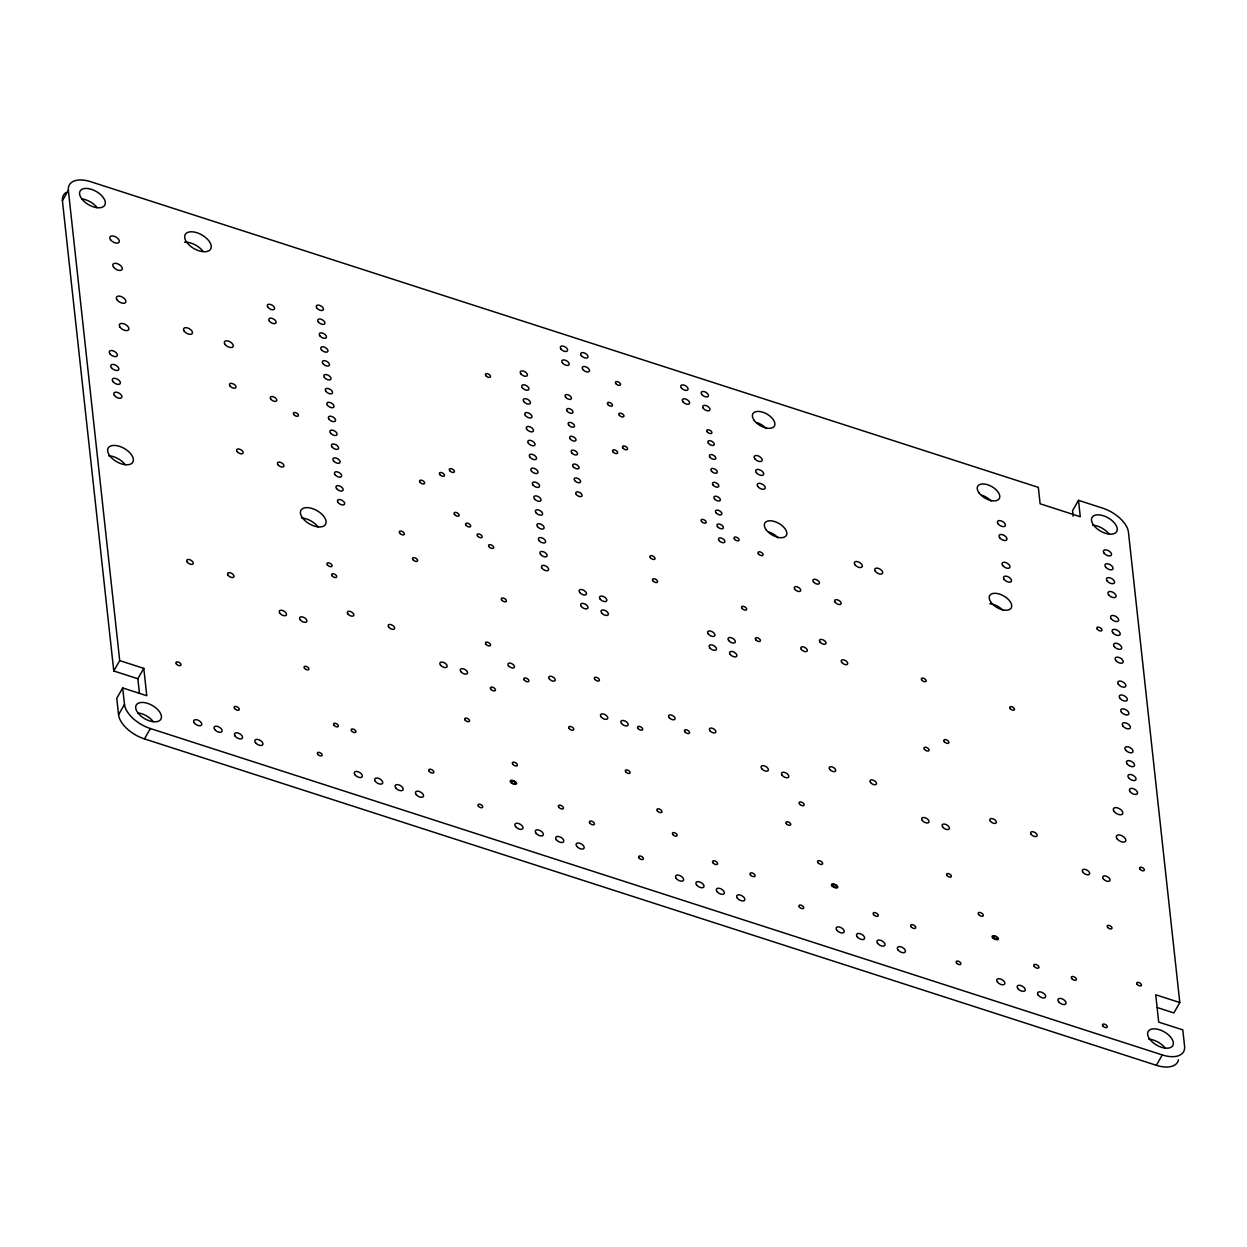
<?xml version="1.0" encoding="UTF-8"?>
<svg xmlns="http://www.w3.org/2000/svg" width="1247" height="1247" viewBox="0 0 1247 1247"><rect width="100%" height="100%" fill="white"/><g stroke="black" fill="none" stroke-linecap="round" stroke-linejoin="round"><path stroke-width="1.5" d="M139.446 693.332L137.856 678.742L113.773 670.98L62.412 200.705L68.351 190.339A26.608 14.341 29.8 0 1 90.657 181.703L1038.33 487.374L1040.123 503.788L1080.276 516.741L1078.484 500.328L1102.566 508.106A26.608 14.341 29.8 0 1 1128.457 532.282L1179.802 1002.541L1173.863 1012.923L1157.185 1007.545M113.773 670.98L119.712 660.598L68.351 190.339M119.712 660.598L143.795 668.376L146.787 695.717L122.689 687.939L116.75 698.32L118.543 714.718A26.608 14.341 29.8 0 0 144.434 738.894L1156.343 1065.297A26.608 14.341 29.8 0 0 1178.524 1059.716M137.856 678.742L143.795 668.376M118.543 714.718L124.482 704.352L122.689 687.939M144.434 738.894L150.373 728.529A26.608 14.341 29.8 0 1 124.482 704.352M1078.484 500.328L1072.545 510.709L1073.137 516.18M1156.343 1065.297L1162.282 1054.931A26.608 14.341 29.8 0 0 1184.588 1046.295L1182.795 1029.882L1158.697 1022.119L1155.72 994.779L1179.802 1002.541M150.373 728.529L1162.282 1054.931M62.412 200.705A26.608 14.341 29.8 0 1 66.309 192.334M82.255 198.959A14.185 7.638 29.8 0 1 97.157 207.688M1092.59 525.205A14.185 7.638 29.8 0 1 1109.082 534.09M1148.721 1039.219A14.185 7.638 29.8 0 1 1165.197 1048.103M138.386 712.972A14.185 7.638 29.8 0 1 153.287 721.701M108.738 455.81A14.185 7.638 29.8 0 1 125.23 464.695M301.493 517.988A14.185 7.638 29.8 0 1 317.969 526.873M184.525 242.167A14.637 7.887 29.8 0 1 202.996 251.317M981.732 495.137A12.408 6.687 29.8 0 1 990.991 501.029M756.867 422.593A12.408 6.687 29.8 0 1 766.126 428.485M768.807 531.97A12.408 6.687 29.8 0 1 778.066 537.862M989.869 603.719A12.408 6.687 29.8 0 1 1002.947 610.391M485.894 644.185A2.821 1.512 29.8 0 0 490.305 645.619A2.821 1.512 29.8 0 0 487.811 642.299A2.821 1.512 29.8 0 0 485.894 644.185M490.804 689.155A2.821 1.512 29.8 0 0 495.23 690.589A2.821 1.512 29.8 0 0 492.721 687.268A2.821 1.512 29.8 0 0 490.804 689.155M184.291 331.281A4.957 2.665 29.8 0 0 192.069 333.791A4.957 2.665 29.8 0 0 187.674 327.961A4.957 2.665 29.8 0 0 184.291 331.281M1125.573 749.993A4.505 2.432 29.8 0 0 1132.65 752.268A4.505 2.432 29.8 0 0 1128.66 746.969A4.505 2.432 29.8 0 0 1125.573 749.993M946.972 875.472A2.665 1.434 29.8 0 0 951.149 876.828A2.665 1.434 29.8 0 0 948.78 873.695A2.665 1.434 29.8 0 0 946.972 875.472M501.73 600.056A2.821 1.512 29.8 0 0 506.157 601.49A2.821 1.512 29.8 0 0 503.663 598.155A2.821 1.512 29.8 0 0 501.73 600.056M327.415 564.938A2.821 1.512 29.8 0 0 331.842 566.356A2.821 1.512 29.8 0 0 329.348 563.036A2.821 1.512 29.8 0 0 327.415 564.938M412.944 559.685A2.821 1.512 29.8 0 0 417.371 561.119A2.821 1.512 29.8 0 0 414.877 557.799A2.821 1.512 29.8 0 0 412.944 559.685M786.343 823.675A2.665 1.434 29.8 0 0 790.52 825.015A2.665 1.434 29.8 0 0 788.166 821.882A2.665 1.434 29.8 0 0 786.343 823.675M581.258 606.369A4.053 2.182 29.8 0 0 587.618 608.411A4.053 2.182 29.8 0 0 584.032 603.642A4.053 2.182 29.8 0 0 581.258 606.369M944.26 741.622A2.821 1.512 29.8 0 0 948.686 743.056A2.821 1.512 29.8 0 0 946.192 739.736A2.821 1.512 29.8 0 0 944.26 741.622M924.432 749.307A2.821 1.512 29.8 0 0 928.859 750.725A2.821 1.512 29.8 0 0 926.365 747.405A2.821 1.512 29.8 0 0 924.432 749.307M1097.298 629.189A2.821 1.512 29.8 0 0 1101.725 630.608A2.821 1.512 29.8 0 0 1099.215 627.288A2.821 1.512 29.8 0 0 1097.298 629.189M742.012 608.38A2.821 1.512 29.8 0 0 746.439 609.814A2.821 1.512 29.8 0 0 743.929 606.478A2.821 1.512 29.8 0 0 742.012 608.38M512.782 764.255A2.821 1.512 29.8 0 0 517.193 765.674A2.821 1.512 29.8 0 0 514.699 762.353A2.821 1.512 29.8 0 0 512.782 764.255M570.175 438.882A3.554 1.917 29.8 0 0 575.74 440.674A3.554 1.917 29.8 0 0 572.607 436.497A3.554 1.917 29.8 0 0 570.175 438.882M571.703 452.77A3.554 1.917 29.8 0 0 577.252 454.563A3.554 1.917 29.8 0 0 574.119 450.385A3.554 1.917 29.8 0 0 571.703 452.77M576.239 494.435A3.554 1.917 29.8 0 0 581.803 496.228A3.554 1.917 29.8 0 0 578.67 492.051A3.554 1.917 29.8 0 0 576.239 494.435M712.972 484.943A3.554 1.917 29.8 0 0 718.537 486.735A3.554 1.917 29.8 0 0 715.388 482.558A3.554 1.917 29.8 0 0 712.972 484.943M714.484 498.831A3.554 1.917 29.8 0 0 720.049 500.624A3.554 1.917 29.8 0 0 716.916 496.446A3.554 1.917 29.8 0 0 714.484 498.831M709.933 457.166A3.554 1.917 29.8 0 0 715.497 458.958A3.554 1.917 29.8 0 0 712.364 454.781A3.554 1.917 29.8 0 0 709.933 457.166M567.151 411.105A3.554 1.917 29.8 0 0 572.716 412.897A3.554 1.917 29.8 0 0 569.567 408.72A3.554 1.917 29.8 0 0 567.151 411.105M565.624 397.216A3.554 1.917 29.8 0 0 571.188 399.009A3.554 1.917 29.8 0 0 568.055 394.831A3.554 1.917 29.8 0 0 565.624 397.216M568.663 424.993A3.554 1.917 29.8 0 0 574.228 426.786A3.554 1.917 29.8 0 0 571.079 422.608A3.554 1.917 29.8 0 0 568.663 424.993M717.524 526.608A3.554 1.917 29.8 0 0 723.089 528.401A3.554 1.917 29.8 0 0 719.94 524.223A3.554 1.917 29.8 0 0 717.524 526.608M711.46 471.054A3.554 1.917 29.8 0 0 717.025 472.847A3.554 1.917 29.8 0 0 713.876 468.669A3.554 1.917 29.8 0 0 711.46 471.054M708.421 443.277A3.554 1.917 29.8 0 0 713.985 445.07A3.554 1.917 29.8 0 0 710.852 440.892A3.554 1.917 29.8 0 0 708.421 443.277M716.012 512.72A3.554 1.917 29.8 0 0 721.561 514.512A3.554 1.917 29.8 0 0 718.428 510.335A3.554 1.917 29.8 0 0 716.012 512.72M573.215 466.659A3.554 1.917 29.8 0 0 578.779 468.451A3.554 1.917 29.8 0 0 575.631 464.274A3.554 1.917 29.8 0 0 573.215 466.659M574.727 480.547A3.554 1.917 29.8 0 0 580.291 482.34A3.554 1.917 29.8 0 0 577.158 478.162A3.554 1.917 29.8 0 0 574.727 480.547M719.036 540.497A3.554 1.917 29.8 0 0 724.601 542.289A3.554 1.917 29.8 0 0 721.467 538.112A3.554 1.917 29.8 0 0 719.036 540.497M709.933 730.711A3.601 1.933 29.8 0 0 715.591 732.535A3.601 1.933 29.8 0 0 712.396 728.295A3.601 1.933 29.8 0 0 709.933 730.711M1017.817 988.559A4.505 2.432 29.8 0 0 1024.878 990.835A4.505 2.432 29.8 0 0 1020.888 985.535A4.505 2.432 29.8 0 0 1017.817 988.559M539.016 540.497A3.99 2.151 29.8 0 0 545.282 542.507A3.99 2.151 29.8 0 0 541.744 537.8A3.99 2.151 29.8 0 0 539.016 540.497M669.14 717.555A3.601 1.933 29.8 0 0 674.783 719.379A3.601 1.933 29.8 0 0 671.603 715.139A3.601 1.933 29.8 0 0 669.14 717.555M997.413 981.981A4.505 2.432 29.8 0 0 1004.49 984.257A4.505 2.432 29.8 0 0 1000.499 978.957A4.505 2.432 29.8 0 0 997.413 981.981M625.729 771.862A2.665 1.434 29.8 0 0 629.906 773.202A2.665 1.434 29.8 0 0 627.537 770.069A2.665 1.434 29.8 0 0 625.729 771.862M600.15 599.059A4.053 2.182 29.8 0 0 606.51 601.101A4.053 2.182 29.8 0 0 602.925 596.331A4.053 2.182 29.8 0 0 600.15 599.059M465.1 720.049A2.665 1.434 29.8 0 0 469.277 721.389A2.665 1.434 29.8 0 0 466.924 718.256A2.665 1.434 29.8 0 0 465.1 720.049M304.486 668.236A2.665 1.434 29.8 0 0 308.664 669.577A2.665 1.434 29.8 0 0 306.294 666.444A2.665 1.434 29.8 0 0 304.486 668.236M1002.666 565.514A4.427 2.385 29.8 0 0 1009.618 567.759A4.427 2.385 29.8 0 0 1005.69 562.537A4.427 2.385 29.8 0 0 1002.666 565.514M333.947 725.224A2.665 1.434 29.8 0 0 338.124 726.565A2.665 1.434 29.8 0 0 335.77 723.431A2.665 1.434 29.8 0 0 333.947 725.224M601.662 612.947A4.053 2.182 29.8 0 0 608.022 614.989A4.053 2.182 29.8 0 0 604.436 610.219A4.053 2.182 29.8 0 0 601.662 612.947M351.545 730.898A2.665 1.434 29.8 0 0 355.707 732.238A2.665 1.434 29.8 0 0 353.353 729.105A2.665 1.434 29.8 0 0 351.545 730.898M510.631 782.212A2.665 1.434 29.8 0 0 514.808 783.552A2.665 1.434 29.8 0 0 512.455 780.419A2.665 1.434 29.8 0 0 510.631 782.212M854.99 564.782A4.427 2.385 29.8 0 0 861.942 567.026A4.427 2.385 29.8 0 0 858.014 561.789A4.427 2.385 29.8 0 0 854.99 564.782M512.158 782.711A2.665 1.434 29.8 0 0 516.336 784.051A2.665 1.434 29.8 0 0 513.982 780.918A2.665 1.434 29.8 0 0 512.158 782.711M579.746 592.481A4.053 2.182 29.8 0 0 586.106 594.523A4.053 2.182 29.8 0 0 582.52 589.753A4.053 2.182 29.8 0 0 579.746 592.481M672.788 834.508A2.665 1.434 29.8 0 0 676.95 835.864A2.665 1.434 29.8 0 0 674.596 832.731A2.665 1.434 29.8 0 0 672.788 834.508M831.874 885.838A2.665 1.434 29.8 0 0 836.051 887.178A2.665 1.434 29.8 0 0 833.697 884.045A2.665 1.434 29.8 0 0 831.874 885.838M833.401 886.321A2.665 1.434 29.8 0 0 837.579 887.677A2.665 1.434 29.8 0 0 835.225 884.544A2.665 1.434 29.8 0 0 833.401 886.321M992.503 937.65A2.665 1.434 29.8 0 0 996.665 938.991A2.665 1.434 29.8 0 0 994.311 935.858A2.665 1.434 29.8 0 0 992.503 937.65M994.03 938.134A2.665 1.434 29.8 0 0 998.192 939.474A2.665 1.434 29.8 0 0 995.839 936.341A2.665 1.434 29.8 0 0 994.03 938.134M1127.101 763.881A4.505 2.432 29.8 0 0 1134.162 766.157A4.505 2.432 29.8 0 0 1130.172 760.857A4.505 2.432 29.8 0 0 1127.101 763.881M1137.061 984.273A2.665 1.434 29.8 0 0 1141.239 985.613A2.665 1.434 29.8 0 0 1138.87 982.48A2.665 1.434 29.8 0 0 1137.061 984.273M277.987 464.772A3.601 1.933 29.8 0 0 283.646 466.596A3.601 1.933 29.8 0 0 280.45 462.356A3.601 1.933 29.8 0 0 277.987 464.772M237.195 451.617A3.601 1.933 29.8 0 0 242.838 453.44A3.601 1.933 29.8 0 0 239.658 449.201A3.601 1.933 29.8 0 0 237.195 451.617M270.833 399.165A3.601 1.933 29.8 0 0 276.475 400.973A3.601 1.933 29.8 0 0 273.28 396.733A3.601 1.933 29.8 0 0 270.833 399.165M540.543 554.385A3.99 2.151 29.8 0 0 546.794 556.396A3.99 2.151 29.8 0 0 543.271 551.704A3.99 2.151 29.8 0 0 540.543 554.385M897.996 949.918A4.505 2.432 29.8 0 0 905.057 952.194A4.505 2.432 29.8 0 0 901.067 946.878A4.505 2.432 29.8 0 0 897.996 949.918M230.025 385.993A3.601 1.933 29.8 0 0 235.683 387.817A3.601 1.933 29.8 0 0 232.488 383.577A3.601 1.933 29.8 0 0 230.025 385.993M1031.175 834.337A3.601 1.933 29.8 0 0 1036.834 836.16A3.601 1.933 29.8 0 0 1033.638 831.92A3.601 1.933 29.8 0 0 1031.175 834.337M990.383 821.181A3.601 1.933 29.8 0 0 996.026 823.004A3.601 1.933 29.8 0 0 992.846 818.765A3.601 1.933 29.8 0 0 990.383 821.181M870.562 782.524A3.601 1.933 29.8 0 0 876.205 784.347A3.601 1.933 29.8 0 0 873.025 780.108A3.601 1.933 29.8 0 0 870.562 782.524M829.754 769.368A3.601 1.933 29.8 0 0 835.412 771.192A3.601 1.933 29.8 0 0 832.217 766.952A3.601 1.933 29.8 0 0 829.754 769.368M1128.613 777.769A4.505 2.432 29.8 0 0 1135.674 780.045A4.505 2.432 29.8 0 0 1131.684 774.746A4.505 2.432 29.8 0 0 1128.613 777.769M754.84 458.771A4.427 2.385 29.8 0 0 761.808 461.016A4.427 2.385 29.8 0 0 757.88 455.794A4.427 2.385 29.8 0 0 754.84 458.771M1130.125 791.658A4.505 2.432 29.8 0 0 1137.186 793.934A4.505 2.432 29.8 0 0 1133.211 788.634A4.505 2.432 29.8 0 0 1130.125 791.658M113.571 267.17A5.3 2.853 29.8 0 0 121.879 269.851A5.3 2.853 29.8 0 0 117.187 263.616A5.3 2.853 29.8 0 0 113.571 267.17M998.114 523.849A4.427 2.385 29.8 0 0 1005.066 526.094A4.427 2.385 29.8 0 0 1001.154 520.872A4.427 2.385 29.8 0 0 998.114 523.849M110.593 239.829A5.3 2.853 29.8 0 0 118.886 242.51A5.3 2.853 29.8 0 0 114.21 236.26A5.3 2.853 29.8 0 0 110.593 239.829M1114.101 811.47A5.3 2.853 29.8 0 0 1122.409 814.151A5.3 2.853 29.8 0 0 1117.717 807.916A5.3 2.853 29.8 0 0 1114.101 811.47M1117.094 838.81A5.3 2.853 29.8 0 0 1125.402 841.491A5.3 2.853 29.8 0 0 1120.71 835.256A5.3 2.853 29.8 0 0 1117.094 838.81M999.642 537.738A4.427 2.385 29.8 0 0 1006.594 539.982A4.427 2.385 29.8 0 0 1002.666 534.76A4.427 2.385 29.8 0 0 999.642 537.738M120.133 327.322A5.3 2.853 29.8 0 0 128.441 329.987A5.3 2.853 29.8 0 0 123.765 323.752A5.3 2.853 29.8 0 0 120.133 327.322M117.156 299.981A5.3 2.853 29.8 0 0 125.464 302.647A5.3 2.853 29.8 0 0 120.772 296.412A5.3 2.853 29.8 0 0 117.156 299.981M1118.419 684.369A4.505 2.432 29.8 0 0 1125.48 686.661A4.505 2.432 29.8 0 0 1121.489 681.345A4.505 2.432 29.8 0 0 1118.419 684.369M1119.931 698.258A4.505 2.432 29.8 0 0 1126.992 700.549A4.505 2.432 29.8 0 0 1123.001 695.234A4.505 2.432 29.8 0 0 1119.931 698.258M1004.178 579.403A4.427 2.385 29.8 0 0 1011.146 581.648A4.427 2.385 29.8 0 0 1007.217 576.426A4.427 2.385 29.8 0 0 1004.178 579.403M1121.443 712.162A4.505 2.432 29.8 0 0 1128.504 714.437A4.505 2.432 29.8 0 0 1124.529 709.122A4.505 2.432 29.8 0 0 1121.443 712.162M1122.955 726.05A4.505 2.432 29.8 0 0 1130.031 728.326A4.505 2.432 29.8 0 0 1126.041 723.011A4.505 2.432 29.8 0 0 1122.955 726.05M1111.248 618.761A4.505 2.432 29.8 0 0 1118.31 621.037A4.505 2.432 29.8 0 0 1114.319 615.737A4.505 2.432 29.8 0 0 1111.248 618.761M318.344 321.913A3.99 2.151 29.8 0 0 324.61 323.924A3.99 2.151 29.8 0 0 321.071 319.232A3.99 2.151 29.8 0 0 318.344 321.913M1112.76 632.65A4.505 2.432 29.8 0 0 1119.837 634.926A4.505 2.432 29.8 0 0 1115.847 629.626A4.505 2.432 29.8 0 0 1112.76 632.65M1114.272 646.538A4.505 2.432 29.8 0 0 1121.349 648.814A4.505 2.432 29.8 0 0 1117.359 643.514A4.505 2.432 29.8 0 0 1114.272 646.538M333.51 460.798A3.99 2.151 29.8 0 0 339.776 462.824A3.99 2.151 29.8 0 0 336.238 458.117A3.99 2.151 29.8 0 0 333.51 460.798M1115.8 660.427A4.505 2.432 29.8 0 0 1122.861 662.703A4.505 2.432 29.8 0 0 1118.871 657.403A4.505 2.432 29.8 0 0 1115.8 660.427M324.407 377.467A3.99 2.151 29.8 0 0 330.673 379.478A3.99 2.151 29.8 0 0 327.135 374.786A3.99 2.151 29.8 0 0 324.407 377.467M1104.078 553.138A4.505 2.432 29.8 0 0 1111.155 555.414A4.505 2.432 29.8 0 0 1107.165 550.114A4.505 2.432 29.8 0 0 1104.078 553.138M1105.606 567.026A4.505 2.432 29.8 0 0 1112.667 569.302A4.505 2.432 29.8 0 0 1108.677 564.003A4.505 2.432 29.8 0 0 1105.606 567.026M1107.118 580.915A4.505 2.432 29.8 0 0 1114.179 583.191A4.505 2.432 29.8 0 0 1110.189 577.891A4.505 2.432 29.8 0 0 1107.118 580.915M1108.63 594.803A4.505 2.432 29.8 0 0 1115.691 597.079A4.505 2.432 29.8 0 0 1111.716 591.779A4.505 2.432 29.8 0 0 1108.63 594.803M1058.609 1001.715A4.505 2.432 29.8 0 0 1065.686 1004.006A4.505 2.432 29.8 0 0 1061.696 998.691A4.505 2.432 29.8 0 0 1058.609 1001.715M1038.221 995.137A4.505 2.432 29.8 0 0 1045.282 997.429A4.505 2.432 29.8 0 0 1041.292 992.113A4.505 2.432 29.8 0 0 1038.221 995.137M676.17 878.356A4.505 2.432 29.8 0 0 683.247 880.647A4.505 2.432 29.8 0 0 679.256 875.332A4.505 2.432 29.8 0 0 676.17 878.356M335.038 474.686A3.99 2.151 29.8 0 0 341.288 476.713A3.99 2.151 29.8 0 0 337.766 472.005A3.99 2.151 29.8 0 0 335.038 474.686M576.753 846.292A4.505 2.432 29.8 0 0 583.814 848.568A4.505 2.432 29.8 0 0 579.824 843.268A4.505 2.432 29.8 0 0 576.753 846.292M556.349 839.714A4.505 2.432 29.8 0 0 563.41 841.99A4.505 2.432 29.8 0 0 559.435 836.69A4.505 2.432 29.8 0 0 556.349 839.714M535.945 833.136A4.505 2.432 29.8 0 0 543.022 835.412A4.505 2.432 29.8 0 0 539.031 830.112A4.505 2.432 29.8 0 0 535.945 833.136M325.935 391.355A3.99 2.151 29.8 0 0 332.185 393.382A3.99 2.151 29.8 0 0 328.662 388.674A3.99 2.151 29.8 0 0 325.935 391.355M515.557 826.558A4.505 2.432 29.8 0 0 522.618 828.834A4.505 2.432 29.8 0 0 518.627 823.519A4.505 2.432 29.8 0 0 515.557 826.558M416.124 794.479A4.505 2.432 29.8 0 0 423.201 796.755A4.505 2.432 29.8 0 0 419.21 791.455A4.505 2.432 29.8 0 0 416.124 794.479M395.735 787.901A4.505 2.432 29.8 0 0 402.797 790.177A4.505 2.432 29.8 0 0 398.806 784.877A4.505 2.432 29.8 0 0 395.735 787.901M520.825 373.819A3.99 2.151 29.8 0 0 527.076 375.83A3.99 2.151 29.8 0 0 523.553 371.138A3.99 2.151 29.8 0 0 520.825 373.819M375.331 781.323A4.505 2.432 29.8 0 0 382.393 783.599A4.505 2.432 29.8 0 0 378.402 778.299A4.505 2.432 29.8 0 0 375.331 781.323M354.927 774.746A4.505 2.432 29.8 0 0 362.004 777.021A4.505 2.432 29.8 0 0 358.014 771.722A4.505 2.432 29.8 0 0 354.927 774.746M255.51 742.666A4.505 2.432 29.8 0 0 262.571 744.958A4.505 2.432 29.8 0 0 258.581 739.642A4.505 2.432 29.8 0 0 255.51 742.666M235.106 736.089A4.505 2.432 29.8 0 0 242.167 738.38A4.505 2.432 29.8 0 0 238.193 733.065A4.505 2.432 29.8 0 0 235.106 736.089M214.702 729.511A4.505 2.432 29.8 0 0 221.779 731.786A4.505 2.432 29.8 0 0 217.789 726.487A4.505 2.432 29.8 0 0 214.702 729.511M194.314 722.933A4.505 2.432 29.8 0 0 201.375 725.208A4.505 2.432 29.8 0 0 197.385 719.909A4.505 2.432 29.8 0 0 194.314 722.933M114.459 395.47A4.505 2.432 29.8 0 0 121.536 397.746A4.505 2.432 29.8 0 0 117.545 392.446A4.505 2.432 29.8 0 0 114.459 395.47M112.947 381.582A4.505 2.432 29.8 0 0 120.008 383.858A4.505 2.432 29.8 0 0 116.033 378.558A4.505 2.432 29.8 0 0 112.947 381.582M111.435 367.694A4.505 2.432 29.8 0 0 118.496 369.969A4.505 2.432 29.8 0 0 114.506 364.67A4.505 2.432 29.8 0 0 111.435 367.694M109.923 353.805A4.505 2.432 29.8 0 0 116.984 356.081A4.505 2.432 29.8 0 0 112.994 350.781A4.505 2.432 29.8 0 0 109.923 353.805M794.791 589.27A3.601 1.933 29.8 0 0 800.434 591.094A3.601 1.933 29.8 0 0 797.254 586.854A3.601 1.933 29.8 0 0 794.791 589.27M835.194 602.301A3.601 1.933 29.8 0 0 840.837 604.125A3.601 1.933 29.8 0 0 837.657 599.885A3.601 1.933 29.8 0 0 835.194 602.301M813.48 581.897A3.601 1.933 29.8 0 0 819.123 583.721A3.601 1.933 29.8 0 0 815.928 579.481A3.601 1.933 29.8 0 0 813.48 581.897M801.353 649.422A3.601 1.933 29.8 0 0 807.012 651.246A3.601 1.933 29.8 0 0 803.816 647.006A3.601 1.933 29.8 0 0 801.353 649.422M841.756 662.453A3.601 1.933 29.8 0 0 847.399 664.277A3.601 1.933 29.8 0 0 844.219 660.037A3.601 1.933 29.8 0 0 841.756 662.453M820.043 642.049A3.601 1.933 29.8 0 0 825.685 643.873A3.601 1.933 29.8 0 0 822.506 639.633A3.601 1.933 29.8 0 0 820.043 642.049M622.892 448.016A2.821 1.512 29.8 0 0 627.319 449.45A2.821 1.512 29.8 0 0 624.825 446.13A2.821 1.512 29.8 0 0 622.892 448.016M728.638 640.506A4.053 2.182 29.8 0 0 734.997 642.548A4.053 2.182 29.8 0 0 731.412 637.778A4.053 2.182 29.8 0 0 728.638 640.506M757.88 486.548A4.427 2.385 29.8 0 0 764.832 488.793A4.427 2.385 29.8 0 0 760.904 483.571A4.427 2.385 29.8 0 0 757.88 486.548M730.165 654.394A4.053 2.182 29.8 0 0 736.525 656.436A4.053 2.182 29.8 0 0 732.924 651.667A4.053 2.182 29.8 0 0 730.165 654.394M228.076 575.288A3.601 1.933 29.8 0 0 233.719 577.112A3.601 1.933 29.8 0 0 230.539 572.872A3.601 1.933 29.8 0 0 228.076 575.288M466.004 525.221A2.821 1.512 29.8 0 0 470.431 526.639A2.821 1.512 29.8 0 0 467.937 523.319A2.821 1.512 29.8 0 0 466.004 525.221M429.171 771.285A2.821 1.512 29.8 0 0 433.582 772.704A2.821 1.512 29.8 0 0 431.088 769.383A2.821 1.512 29.8 0 0 429.171 771.285M716.978 891.527A4.505 2.432 29.8 0 0 724.039 893.803A4.505 2.432 29.8 0 0 720.049 888.503A4.505 2.432 29.8 0 0 716.978 891.527M234.607 708.53A2.821 1.512 29.8 0 0 239.034 709.948A2.821 1.512 29.8 0 0 236.54 706.628A2.821 1.512 29.8 0 0 234.607 708.53M187.268 562.132A3.601 1.933 29.8 0 0 192.926 563.956A3.601 1.933 29.8 0 0 189.731 559.716A3.601 1.933 29.8 0 0 187.268 562.132M332.045 575.802A2.821 1.512 29.8 0 0 336.472 577.236A2.821 1.512 29.8 0 0 333.978 573.916A2.821 1.512 29.8 0 0 332.045 575.802M419.99 482.23A2.821 1.512 29.8 0 0 424.416 483.665A2.821 1.512 29.8 0 0 421.907 480.329A2.821 1.512 29.8 0 0 419.99 482.23M439.817 474.561A2.821 1.512 29.8 0 0 444.244 475.98A2.821 1.512 29.8 0 0 441.734 472.66A2.821 1.512 29.8 0 0 439.817 474.561M176.357 663.95A2.821 1.512 29.8 0 0 180.784 665.368A2.821 1.512 29.8 0 0 178.29 662.048A2.821 1.512 29.8 0 0 176.357 663.95M225.084 344.453A4.957 2.665 29.8 0 0 232.862 346.962A4.957 2.665 29.8 0 0 228.466 341.117A4.957 2.665 29.8 0 0 225.084 344.453M293.778 414.55A2.821 1.512 29.8 0 0 298.204 415.984A2.821 1.512 29.8 0 0 295.71 412.663A2.821 1.512 29.8 0 0 293.778 414.55M1102.878 1026A2.665 1.434 29.8 0 0 1107.04 1027.341A2.665 1.434 29.8 0 0 1104.686 1024.208A2.665 1.434 29.8 0 0 1102.878 1026M956.527 962.965A2.665 1.434 29.8 0 0 960.689 964.321A2.665 1.434 29.8 0 0 958.335 961.188A2.665 1.434 29.8 0 0 956.527 962.965M799.327 906.99A2.665 1.434 29.8 0 0 803.489 908.33A2.665 1.434 29.8 0 0 801.135 905.197A2.665 1.434 29.8 0 0 799.327 906.99M638.994 857.905A2.665 1.434 29.8 0 0 643.171 859.261A2.665 1.434 29.8 0 0 640.818 856.128A2.665 1.434 29.8 0 0 638.994 857.905M708.249 633.928A4.053 2.182 29.8 0 0 714.609 635.97A4.053 2.182 29.8 0 0 711.008 631.2A4.053 2.182 29.8 0 0 708.249 633.928M478.38 806.092A2.665 1.434 29.8 0 0 482.542 807.448A2.665 1.434 29.8 0 0 480.189 804.315A2.665 1.434 29.8 0 0 478.38 806.092M317.751 754.295A2.665 1.434 29.8 0 0 321.929 755.635A2.665 1.434 29.8 0 0 319.575 752.502A2.665 1.434 29.8 0 0 317.751 754.295M755.76 639.789A2.821 1.512 29.8 0 0 760.187 641.207A2.821 1.512 29.8 0 0 757.693 637.887A2.821 1.512 29.8 0 0 755.76 639.789M709.761 647.817A4.053 2.182 29.8 0 0 716.121 649.858A4.053 2.182 29.8 0 0 712.536 645.089A4.053 2.182 29.8 0 0 709.761 647.817M707.236 431.836A2.821 1.512 29.8 0 0 711.663 433.27A2.821 1.512 29.8 0 0 709.169 429.95A2.821 1.512 29.8 0 0 707.236 431.836M607.819 404.464A2.821 1.512 29.8 0 0 612.23 405.883A2.821 1.512 29.8 0 0 609.736 402.563A2.821 1.512 29.8 0 0 607.819 404.464M612.994 451.866A2.821 1.512 29.8 0 0 617.405 453.285A2.821 1.512 29.8 0 0 614.911 449.964A2.821 1.512 29.8 0 0 612.994 451.866M734.452 539.109A2.821 1.512 29.8 0 0 738.863 540.543A2.821 1.512 29.8 0 0 736.369 537.208A2.821 1.512 29.8 0 0 734.452 539.109M615.862 383.608A2.821 1.512 29.8 0 0 620.289 385.042A2.821 1.512 29.8 0 0 617.795 381.722A2.821 1.512 29.8 0 0 615.862 383.608M619.307 415.204A2.821 1.512 29.8 0 0 623.734 416.638A2.821 1.512 29.8 0 0 621.24 413.318A2.821 1.512 29.8 0 0 619.307 415.204M300.231 619.806A4.053 2.182 29.8 0 0 306.591 621.848A4.053 2.182 29.8 0 0 303.005 617.078A4.053 2.182 29.8 0 0 300.231 619.806M269.399 321.118A4.053 2.182 29.8 0 0 275.758 323.176A4.053 2.182 29.8 0 0 272.173 318.406A4.053 2.182 29.8 0 0 269.399 321.118M877.592 943.34A4.505 2.432 29.8 0 0 884.653 945.616A4.505 2.432 29.8 0 0 880.678 940.3A4.505 2.432 29.8 0 0 877.592 943.34M267.887 307.23A4.053 2.182 29.8 0 0 274.246 309.287A4.053 2.182 29.8 0 0 270.661 304.517A4.053 2.182 29.8 0 0 267.887 307.23M701.78 394.426A4.053 2.182 29.8 0 0 708.14 396.484A4.053 2.182 29.8 0 0 704.539 391.714A4.053 2.182 29.8 0 0 701.78 394.426M857.188 936.746A4.505 2.432 29.8 0 0 864.265 939.038A4.505 2.432 29.8 0 0 860.274 933.722A4.505 2.432 29.8 0 0 857.188 936.746M703.292 408.315A4.053 2.182 29.8 0 0 709.652 410.372A4.053 2.182 29.8 0 0 706.067 405.602A4.053 2.182 29.8 0 0 703.292 408.315M681.376 387.848A4.053 2.182 29.8 0 0 687.736 389.906A4.053 2.182 29.8 0 0 684.151 385.136A4.053 2.182 29.8 0 0 681.376 387.848M836.799 930.168A4.505 2.432 29.8 0 0 843.86 932.46A4.505 2.432 29.8 0 0 839.87 927.144A4.505 2.432 29.8 0 0 836.799 930.168M682.888 401.737A4.053 2.182 29.8 0 0 689.248 403.794A4.053 2.182 29.8 0 0 685.663 399.024A4.053 2.182 29.8 0 0 682.888 401.737M581.305 355.582A4.053 2.182 29.8 0 0 587.664 357.624A4.053 2.182 29.8 0 0 584.079 352.854A4.053 2.182 29.8 0 0 581.305 355.582M582.832 369.471A4.053 2.182 29.8 0 0 589.176 371.512A4.053 2.182 29.8 0 0 585.591 366.743A4.053 2.182 29.8 0 0 582.832 369.471M560.916 348.989A4.053 2.182 29.8 0 0 567.26 351.046A4.053 2.182 29.8 0 0 563.675 346.276A4.053 2.182 29.8 0 0 560.916 348.989M562.428 362.877A4.053 2.182 29.8 0 0 568.788 364.935A4.053 2.182 29.8 0 0 565.203 360.165A4.053 2.182 29.8 0 0 562.428 362.877M1082.942 872.277A4.053 2.182 29.8 0 0 1089.301 874.318A4.053 2.182 29.8 0 0 1085.716 869.549A4.053 2.182 29.8 0 0 1082.942 872.277M696.574 884.949A4.505 2.432 29.8 0 0 703.635 887.225A4.505 2.432 29.8 0 0 699.645 881.91A4.505 2.432 29.8 0 0 696.574 884.949M1103.346 878.854A4.053 2.182 29.8 0 0 1109.705 880.896A4.053 2.182 29.8 0 0 1106.105 876.127A4.053 2.182 29.8 0 0 1103.346 878.854M922.328 820.464A4.053 2.182 29.8 0 0 928.672 822.506A4.053 2.182 29.8 0 0 925.087 817.736A4.053 2.182 29.8 0 0 922.328 820.464M942.716 827.042A4.053 2.182 29.8 0 0 949.076 829.084A4.053 2.182 29.8 0 0 945.491 824.314A4.053 2.182 29.8 0 0 942.716 827.042M875.378 571.36A4.427 2.385 29.8 0 0 882.33 573.604A4.427 2.385 29.8 0 0 878.418 568.383A4.427 2.385 29.8 0 0 875.378 571.36M761.699 768.651A4.053 2.182 29.8 0 0 768.058 770.693A4.053 2.182 29.8 0 0 764.473 765.923A4.053 2.182 29.8 0 0 761.699 768.651M756.368 472.66A4.427 2.385 29.8 0 0 763.32 474.904A4.427 2.385 29.8 0 0 759.392 469.683A4.427 2.385 29.8 0 0 756.368 472.66M782.103 775.229A4.053 2.182 29.8 0 0 788.463 777.286A4.053 2.182 29.8 0 0 784.862 772.501A4.053 2.182 29.8 0 0 782.103 775.229M601.085 716.838A4.053 2.182 29.8 0 0 607.429 718.895A4.053 2.182 29.8 0 0 603.844 714.11A4.053 2.182 29.8 0 0 601.085 716.838M621.474 723.416A4.053 2.182 29.8 0 0 627.833 725.473A4.053 2.182 29.8 0 0 624.248 720.704A4.053 2.182 29.8 0 0 621.474 723.416M440.456 665.025A4.053 2.182 29.8 0 0 446.816 667.083A4.053 2.182 29.8 0 0 443.231 662.313A4.053 2.182 29.8 0 0 440.456 665.025M460.86 671.603A4.053 2.182 29.8 0 0 467.22 673.661A4.053 2.182 29.8 0 0 463.619 668.891A4.053 2.182 29.8 0 0 460.86 671.603M279.842 613.228A4.053 2.182 29.8 0 0 286.187 615.27A4.053 2.182 29.8 0 0 282.601 610.5A4.053 2.182 29.8 0 0 279.842 613.228M454.516 514.481A2.821 1.512 29.8 0 0 458.927 515.899A2.821 1.512 29.8 0 0 456.433 512.579A2.821 1.512 29.8 0 0 454.516 514.481M449.731 470.727A2.821 1.512 29.8 0 0 454.157 472.145A2.821 1.512 29.8 0 0 451.663 468.825A2.821 1.512 29.8 0 0 449.731 470.727M399.71 533.155A2.821 1.512 29.8 0 0 404.137 534.573A2.821 1.512 29.8 0 0 401.643 531.253A2.821 1.512 29.8 0 0 399.71 533.155M1071.734 978.552A2.821 1.512 29.8 0 0 1076.161 979.971A2.821 1.512 29.8 0 0 1073.651 976.65A2.821 1.512 29.8 0 0 1071.734 978.552M1034.246 966.456A2.821 1.512 29.8 0 0 1038.673 967.89A2.821 1.512 29.8 0 0 1036.179 964.554A2.821 1.512 29.8 0 0 1034.246 966.456M978.63 914.519A2.821 1.512 29.8 0 0 983.057 915.937A2.821 1.512 29.8 0 0 980.563 912.617A2.821 1.512 29.8 0 0 978.63 914.519M799.53 803.988A2.821 1.512 29.8 0 0 803.956 805.406A2.821 1.512 29.8 0 0 801.462 802.086A2.821 1.512 29.8 0 0 799.53 803.988M737.367 898.105A4.505 2.432 29.8 0 0 744.443 900.381A4.505 2.432 29.8 0 0 740.453 895.081A4.505 2.432 29.8 0 0 737.367 898.105M684.884 731.833A2.821 1.512 29.8 0 0 689.31 733.252A2.821 1.512 29.8 0 0 686.816 729.931A2.821 1.512 29.8 0 0 684.884 731.833M549.319 678.914A3.601 1.933 29.8 0 0 554.962 680.722A3.601 1.933 29.8 0 0 551.782 676.482A3.601 1.933 29.8 0 0 549.319 678.914M508.511 665.742A3.601 1.933 29.8 0 0 514.169 667.566A3.601 1.933 29.8 0 0 510.974 663.326A3.601 1.933 29.8 0 0 508.511 665.742M489.027 546.716A2.821 1.512 29.8 0 0 493.438 548.134A2.821 1.512 29.8 0 0 490.944 544.814A2.821 1.512 29.8 0 0 489.027 546.716M911.089 926.739A2.821 1.512 29.8 0 0 915.516 928.158A2.821 1.512 29.8 0 0 913.022 924.838A2.821 1.512 29.8 0 0 911.089 926.739M873.601 914.643A2.821 1.512 29.8 0 0 878.028 916.062A2.821 1.512 29.8 0 0 875.534 912.742A2.821 1.512 29.8 0 0 873.601 914.643M818.001 862.706A2.821 1.512 29.8 0 0 822.412 864.124A2.821 1.512 29.8 0 0 819.918 860.804A2.821 1.512 29.8 0 0 818.001 862.706M638.012 728.435A2.821 1.512 29.8 0 0 642.439 729.869A2.821 1.512 29.8 0 0 639.945 726.549A2.821 1.512 29.8 0 0 638.012 728.435M388.69 627.101A3.601 1.933 29.8 0 0 394.348 628.924A3.601 1.933 29.8 0 0 391.153 624.685A3.601 1.933 29.8 0 0 388.69 627.101M594.772 679.303A2.821 1.512 29.8 0 0 599.199 680.737A2.821 1.512 29.8 0 0 596.705 677.417A2.821 1.512 29.8 0 0 594.772 679.303M477.523 535.961A2.821 1.512 29.8 0 0 481.95 537.395A2.821 1.512 29.8 0 0 479.44 534.075A2.821 1.512 29.8 0 0 477.523 535.961M750.445 874.911A2.821 1.512 29.8 0 0 754.871 876.345A2.821 1.512 29.8 0 0 752.377 873.025A2.821 1.512 29.8 0 0 750.445 874.911M347.897 613.945A3.601 1.933 29.8 0 0 353.54 615.753A3.601 1.933 29.8 0 0 350.36 611.513A3.601 1.933 29.8 0 0 347.897 613.945M712.972 862.83A2.821 1.512 29.8 0 0 717.384 864.249A2.821 1.512 29.8 0 0 714.89 860.929A2.821 1.512 29.8 0 0 712.972 862.83M657.356 810.877A2.821 1.512 29.8 0 0 661.767 812.311A2.821 1.512 29.8 0 0 659.273 808.991A2.821 1.512 29.8 0 0 657.356 810.877M569.146 728.497A2.821 1.512 29.8 0 0 573.573 729.916A2.821 1.512 29.8 0 0 571.064 726.596A2.821 1.512 29.8 0 0 569.146 728.497M524.239 680.005A2.821 1.512 29.8 0 0 528.666 681.439A2.821 1.512 29.8 0 0 526.172 678.119A2.821 1.512 29.8 0 0 524.239 680.005M522.337 387.708A3.99 2.151 29.8 0 0 528.603 389.734A3.99 2.151 29.8 0 0 525.065 385.027A3.99 2.151 29.8 0 0 522.337 387.708M316.832 308.025A3.99 2.151 29.8 0 0 323.098 310.035A3.99 2.151 29.8 0 0 319.559 305.344A3.99 2.151 29.8 0 0 316.832 308.025M321.383 349.69A3.99 2.151 29.8 0 0 327.634 351.701A3.99 2.151 29.8 0 0 324.111 347.009A3.99 2.151 29.8 0 0 321.383 349.69M322.895 363.578A3.99 2.151 29.8 0 0 329.161 365.589A3.99 2.151 29.8 0 0 325.623 360.897A3.99 2.151 29.8 0 0 322.895 363.578M327.447 405.244A3.99 2.151 29.8 0 0 333.713 407.27A3.99 2.151 29.8 0 0 330.174 402.563A3.99 2.151 29.8 0 0 327.447 405.244M525.377 415.485A3.99 2.151 29.8 0 0 531.627 417.511A3.99 2.151 29.8 0 0 528.105 412.804A3.99 2.151 29.8 0 0 525.377 415.485M523.849 401.596A3.99 2.151 29.8 0 0 530.115 403.623A3.99 2.151 29.8 0 0 526.577 398.915A3.99 2.151 29.8 0 0 523.849 401.596M526.889 429.373A3.99 2.151 29.8 0 0 533.139 431.4A3.99 2.151 29.8 0 0 529.616 426.692A3.99 2.151 29.8 0 0 526.889 429.373M319.871 335.802A3.99 2.151 29.8 0 0 326.122 337.812A3.99 2.151 29.8 0 0 322.599 333.12A3.99 2.151 29.8 0 0 319.871 335.802M328.959 419.132A3.99 2.151 29.8 0 0 335.225 421.159A3.99 2.151 29.8 0 0 331.686 416.451A3.99 2.151 29.8 0 0 328.959 419.132M330.486 433.021A3.99 2.151 29.8 0 0 336.737 435.047A3.99 2.151 29.8 0 0 333.214 430.34A3.99 2.151 29.8 0 0 330.486 433.021M331.998 446.909A3.99 2.151 29.8 0 0 338.264 448.936A3.99 2.151 29.8 0 0 334.726 444.228A3.99 2.151 29.8 0 0 331.998 446.909M336.55 488.575A3.99 2.151 29.8 0 0 342.8 490.601A3.99 2.151 29.8 0 0 339.278 485.894A3.99 2.151 29.8 0 0 336.55 488.575M338.062 502.463A3.99 2.151 29.8 0 0 344.328 504.489A3.99 2.151 29.8 0 0 340.79 499.782A3.99 2.151 29.8 0 0 338.062 502.463M531.44 471.039A3.99 2.151 29.8 0 0 537.691 473.065A3.99 2.151 29.8 0 0 534.168 468.358A3.99 2.151 29.8 0 0 531.44 471.039M529.928 457.15A3.99 2.151 29.8 0 0 536.179 459.177A3.99 2.151 29.8 0 0 532.64 454.469A3.99 2.151 29.8 0 0 529.928 457.15M528.401 443.262A3.99 2.151 29.8 0 0 534.667 445.288A3.99 2.151 29.8 0 0 531.128 440.581A3.99 2.151 29.8 0 0 528.401 443.262M534.464 498.816A3.99 2.151 29.8 0 0 540.73 500.842A3.99 2.151 29.8 0 0 537.192 496.135A3.99 2.151 29.8 0 0 534.464 498.816M532.952 484.927A3.99 2.151 29.8 0 0 539.218 486.953A3.99 2.151 29.8 0 0 535.68 482.246A3.99 2.151 29.8 0 0 532.952 484.927M537.504 526.593A3.99 2.151 29.8 0 0 543.77 528.619A3.99 2.151 29.8 0 0 540.232 523.911A3.99 2.151 29.8 0 0 537.504 526.593M535.992 512.704A3.99 2.151 29.8 0 0 542.242 514.73A3.99 2.151 29.8 0 0 538.72 510.023A3.99 2.151 29.8 0 0 535.992 512.704M542.055 568.273A3.99 2.151 29.8 0 0 548.306 570.284A3.99 2.151 29.8 0 0 544.783 565.592A3.99 2.151 29.8 0 0 542.055 568.273M1139.992 869.159A2.665 1.434 29.8 0 0 1144.154 870.5A2.665 1.434 29.8 0 0 1141.8 867.366A2.665 1.434 29.8 0 0 1139.992 869.159M921.751 680.067A2.665 1.434 29.8 0 0 925.929 681.408A2.665 1.434 29.8 0 0 923.575 678.274A2.665 1.434 29.8 0 0 921.751 680.067M558.796 807.23A2.821 1.512 29.8 0 0 563.223 808.664A2.821 1.512 29.8 0 0 560.729 805.344A2.821 1.512 29.8 0 0 558.796 807.23M1010.101 708.561A2.665 1.434 29.8 0 0 1014.279 709.902A2.665 1.434 29.8 0 0 1011.909 706.768A2.665 1.434 29.8 0 0 1010.101 708.561M650.373 557.721A2.821 1.512 29.8 0 0 654.8 559.139A2.821 1.512 29.8 0 0 652.29 555.819A2.821 1.512 29.8 0 0 650.373 557.721M485.847 375.674A2.821 1.512 29.8 0 0 490.258 377.093A2.821 1.512 29.8 0 0 487.764 373.773A2.821 1.512 29.8 0 0 485.847 375.674M758.441 553.886A2.821 1.512 29.8 0 0 762.868 555.305A2.821 1.512 29.8 0 0 760.374 551.985A2.821 1.512 29.8 0 0 758.441 553.886M81.803 198.897A14.185 7.638 29.8 0 0 104.062 206.067A14.185 7.638 29.8 0 0 91.499 189.357A14.185 7.638 29.8 0 0 81.803 198.897M652.898 580.806A2.821 1.512 29.8 0 0 657.309 582.24A2.821 1.512 29.8 0 0 654.815 578.904A2.821 1.512 29.8 0 0 652.898 580.806M1093.713 525.299A14.185 7.638 29.8 0 0 1115.971 532.469A14.185 7.638 29.8 0 0 1103.408 515.759A14.185 7.638 29.8 0 0 1093.713 525.299M1149.843 1039.312A14.185 7.638 29.8 0 0 1172.102 1046.482A14.185 7.638 29.8 0 0 1159.539 1029.773A14.185 7.638 29.8 0 0 1149.843 1039.312M137.918 712.91A14.185 7.638 29.8 0 0 160.177 720.08A14.185 7.638 29.8 0 0 147.614 703.37A14.185 7.638 29.8 0 0 137.918 712.91M109.861 455.903A14.185 7.638 29.8 0 0 132.12 463.073A14.185 7.638 29.8 0 0 119.556 446.364A14.185 7.638 29.8 0 0 109.861 455.903M302.616 518.066A14.185 7.638 29.8 0 0 324.859 525.252A14.185 7.638 29.8 0 0 312.296 508.542A14.185 7.638 29.8 0 0 302.616 518.066M701.515 521.449A2.821 1.512 29.8 0 0 705.942 522.883A2.821 1.512 29.8 0 0 703.448 519.563A2.821 1.512 29.8 0 0 701.515 521.449M186.956 242.573A14.637 7.887 29.8 0 0 209.917 249.977A14.637 7.887 29.8 0 0 196.964 232.737A14.637 7.887 29.8 0 0 186.956 242.573M979.191 493.111A12.408 6.687 29.8 0 0 998.66 499.392A12.408 6.687 29.8 0 0 987.671 484.756A12.408 6.687 29.8 0 0 979.191 493.111M754.326 420.566A12.408 6.687 29.8 0 0 773.795 426.848A12.408 6.687 29.8 0 0 762.805 412.227A12.408 6.687 29.8 0 0 754.326 420.566M766.266 529.928A12.408 6.687 29.8 0 0 785.735 536.21A12.408 6.687 29.8 0 0 774.746 521.589A12.408 6.687 29.8 0 0 766.266 529.928M991.131 602.472A12.408 6.687 29.8 0 0 1010.6 608.754A12.408 6.687 29.8 0 0 999.611 594.118A12.408 6.687 29.8 0 0 991.131 602.472M589.8 823.098A2.821 1.512 29.8 0 0 594.227 824.516A2.821 1.512 29.8 0 0 591.733 821.196A2.821 1.512 29.8 0 0 589.8 823.098M1107.585 927.285A2.665 1.434 29.8 0 0 1111.763 928.625A2.665 1.434 29.8 0 0 1109.409 925.492A2.665 1.434 29.8 0 0 1107.585 927.285"/></g></svg>
